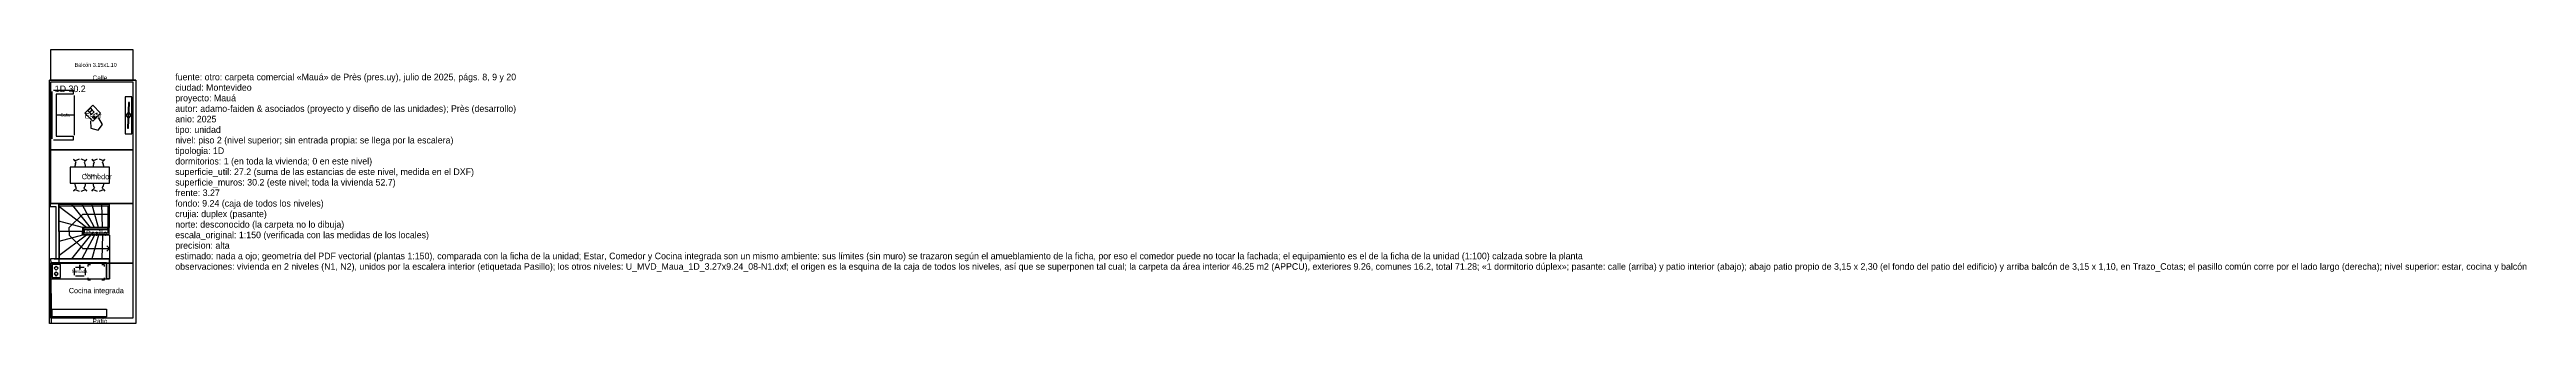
# Model space of a CAD drawing. Header units: metres. Extents: x 0 to 94, y 0 to 10.4.
import ezdxf

# ---------------------------------------------------------------- set-up
doc = ezdxf.new("R2010")
doc.units = ezdxf.units.M
for name, color, linetype in [('Trazo_Cotas', 9, 'Continuous'), ('Trazo_Datos', 7, 'Continuous'), ('Trazo_Equipamiento', 8, 'Continuous'), ('Trazo_Estancias', 3, 'Continuous'), ('Trazo_Fachada', 30, 'Continuous'), ('Trazo_Medianeras', 8, 'Continuous'), ('Trazo_Unidad', 7, 'Continuous'), ('Trazo_Ventanas', 5, 'Continuous')]:
    doc.layers.add(name, color=color, linetype=linetype)

msp = doc.modelspace()

# ---------------------------------------------------------------- linework, layer by layer
at = {"layer": 'Trazo_Cotas'}
msp.add_lwpolyline([(3.16, 9.24), (0.05, 9.24), (0.05, 10.41), (3.16, 10.41)], close=True, dxfattribs=at)
at = {"layer": 'Trazo_Equipamiento', "color": 8}
for p, q in [((0.07, 9.18), (3.13, 9.18)), ((1.4, 3.65), (0.35, 4.44)), ((1.25, 3.65), (0.35, 3.89)), ((1.26, 4.15), (0.75, 3.65)), ((1.55, 3.65), (0.83, 4.55)), ((1.7, 3.65), (1.23, 4.55)), ((1.86, 3.65), (1.61, 4.55)), ((2.01, 3.65), (1.99, 4.55)), ((2.28, 3.65), (2.28, 4.55)), ((1.25, 3.35), (0.35, 3.11)), ((1.4, 3.35), (0.35, 2.57)), ((0.75, 3.5), (0.75, 3.65)), ((0.75, 3.5), (0.75, 3.35)), ((0.75, 3.35), (1.26, 2.85)), ((1.55, 3.35), (0.83, 2.45)), ((1.7, 3.35), (1.23, 2.45)), ((1.86, 3.35), (1.61, 2.45)), ((2.01, 3.35), (1.99, 2.45)), ((2.28, 3.35), (2.28, 2.45)), ((0.05, 2.3), (0.06, 0)), ((0.05, 2.3), (2.16, 2.3)), ((0.95, 1.84), (0.95, 2.1)), ((0.99, 2.14), (1.14, 2.14)), ((1.14, 2.23), (1.14, 2.05)), ((1.16, 2.05), (1.16, 2.23)), ((1.16, 2.14), (1.31, 2.14)), ((1.35, 2.1), (1.35, 1.84)), ((1.31, 1.8), (0.99, 1.8)), ((2.07, 1.65), (1.99, 1.65)), ((2.07, 1.73), (2.07, 1.65))]:
    msp.add_line(p, q, dxfattribs=at)
at = {"layer": 'Trazo_Equipamiento', "color": 9}
for p, q in [((0.1, 7.01), (0.1, 8.81)), ((0.95, 7.16), (0.95, 8.66)), ((0.95, 7.91), (0.25, 7.91)), ((1.45, 8.08), (1.55, 8.18)), ((1.45, 8.08), (1.51, 8.01)), ((1.62, 8.11), (1.51, 8.01)), ((1.62, 8.11), (1.51, 8.01)), ((1.52, 8.01), (1.58, 7.94)), ((1.56, 8.18), (1.62, 8.11)), ((1.58, 7.94), (1.69, 8.04)), ((1.62, 8.11), (1.69, 8.03)), ((0.9, 6.96), (0.15, 6.96)), ((0.91, 6.24), (0.97, 6.18)), ((0.96, 6.18), (0.91, 6.23)), ((0.98, 6.06), (0.95, 5.93)), ((1.12, 6.24), (0.97, 6.18)), ((1.36, 6.18), (1.2, 6.24)), ((1.35, 6.18), (1.41, 6.24)), ((1.38, 5.93), (1.35, 6.06)), ((1.41, 6.23), (1.36, 6.18)), ((1.65, 6.18), (1.6, 6.23)), ((1.61, 6.24), (1.66, 6.18)), ((1.67, 6.06), (1.64, 5.93)), ((1.81, 6.24), (1.66, 6.18)), ((2.05, 6.18), (1.89, 6.24)), ((2.07, 5.93), (2.04, 6.06)), ((2.05, 6.18), (2.1, 6.24)), ((2.1, 6.23), (2.05, 6.18)), ((0.96, 5.09), (0.91, 5.04)), ((0.91, 5.03), (0.97, 5.09)), ((0.95, 5.33), (0.98, 5.21)), ((0.97, 5.09), (1.12, 5.03)), ((1.2, 5.03), (1.36, 5.09)), ((1.35, 5.21), (1.38, 5.33)), ((1.35, 5.09), (1.41, 5.03)), ((1.41, 5.04), (1.36, 5.09)), ((1.65, 5.09), (1.6, 5.04)), ((1.61, 5.03), (1.66, 5.09)), ((1.64, 5.33), (1.67, 5.21)), ((1.66, 5.09), (1.81, 5.03)), ((1.89, 5.03), (2.05, 5.09)), ((2.04, 5.21), (2.07, 5.33)), ((2.05, 5.09), (2.1, 5.03)), ((2.1, 5.04), (2.05, 5.09))]:
    msp.add_line(p, q, dxfattribs=at)
for points in [[(0.15, 8.86), (0.9, 8.86), (0.9, 8.71), (0.25, 8.71), (0.25, 7.11), (0.9, 7.11), (0.9, 6.96)], [(0.9, 8.71), (0.25, 8.71), (0.25, 7.11), (0.9, 7.11)], [(1.55, 7.7), (1.57, 7.42), (1.84, 7.34), (2.01, 7.56), (1.87, 7.8)], [(1.75, 7.98), (1.81, 7.99), (1.76, 7.97)], [(2.98, 8.01), (2.89, 7.91), (2.97, 7.81)], [(3.02, 7.81), (3.1, 7.91), (3.02, 8.01)], [(0.97, 6.06), (1.01, 6.12), (0.98, 6.15)], [(1.34, 6.15), (1.31, 6.12), (1.34, 6.06)], [(1.67, 6.06), (1.7, 6.12), (1.67, 6.15)], [(2.03, 6.15), (2, 6.12), (2.04, 6.06)], [(0.97, 5.21), (1.01, 5.15), (0.98, 5.11)], [(1.34, 5.11), (1.31, 5.15), (1.34, 5.21)], [(1.67, 5.21), (1.7, 5.15), (1.67, 5.11)], [(2.03, 5.11), (2, 5.15), (2.04, 5.21)]]:
    msp.add_lwpolyline(points, dxfattribs=at)
for points in [[(2.87, 8.61), (2.87, 7.21), (3.12, 7.21), (3.12, 8.61)], [(1.34, 7.99), (1.64, 7.69), (1.94, 7.99), (1.64, 8.29)], [(1.63, 7.84), (1.68, 7.79), (1.73, 7.84), (1.68, 7.89)], [(3, 7.42), (3.03, 8.4), (2.99, 8.4), (2.96, 7.42)], [(0.78, 5.94), (0.78, 5.33), (2.28, 5.33), (2.28, 5.94)], [(0.1, 0.25), (0.1, 0.54), (2.16, 0.54), (2.16, 0.25)]]:
    msp.add_lwpolyline(points, close=True, dxfattribs=at)
at = {"layer": 'Trazo_Equipamiento', "color": 8}
for points in [[(0.03, 4.56), (0.03, 4.44), (0.24, 4.44), (0.24, 2.45), (0.04, 2.45), (0.05, 2.3), (2.16, 2.3), (2.16, 1.69), (2.28, 1.69), (2.28, 2.45), (0.36, 2.45), (0.35, 4.56)], [(0.34, 4.52), (0.34, 4.47), (2.21, 4.47), (2.21, 3.43), (1.33, 3.43), (1.33, 3.57), (2.21, 3.57), (2.21, 3.62), (1.29, 3.62), (1.29, 3.38), (2.26, 3.38), (2.26, 4.52)], [(2.16, 1.69), (2.16, 2.3), (0.05, 2.3), (0.05, 1.69)], [(0.41, 1.74), (0.41, 2.24), (0.1, 2.24), (0.1, 1.74)], [(0.33, 2.1), (0.25, 2.17), (0.18, 2.1), (0.25, 2.02)], [(0.33, 1.88), (0.25, 1.95), (0.18, 1.88), (0.25, 1.8)], [(1.16, 2.45), (0.24, 2.45)]]:
    msp.add_lwpolyline(points, close=True, dxfattribs=at)
for points in [[(0.04, 4.56), (0.35, 4.56), (0.35, 4.53), (0.36, 2.45), (2.28, 2.45), (2.28, 1.69), (2.16, 1.69), (2.16, 2.3), (0.05, 2.3)], [(0.35, 3.5), (0.35, 4.55), (2.28, 4.55)], [(1.25, 4.15), (2.16, 4.15), (2.28, 4.15)], [(2.28, 3.65), (1.25, 3.65), (1.25, 3.5), (0.35, 3.5)], [(2.28, 3.35), (1.25, 3.35), (1.25, 3.5), (0.35, 3.5)], [(0.35, 3.5), (0.35, 2.45), (2.28, 2.45)], [(1.25, 2.85), (2.16, 2.85), (2.28, 2.85)], [(2.18, 2.75), (2.28, 2.85), (2.18, 2.95)], [(0.17, 2.45), (2.28, 2.45), (0.04, 2.45)], [(1.31, 2.45), (2.28, 2.45), (2.28, 1.69), (2.16, 1.69), (2.16, 2.3), (0.05, 2.3)], [(0.24, 2.45), (1.31, 2.45), (0.17, 2.45)], [(1.47, 2.16), (1.47, 2.24), (1.55, 2.24)], [(1.99, 2.24), (2.07, 2.24), (2.07, 2.16)], [(1.55, 1.65), (1.47, 1.65), (1.47, 1.73)]]:
    msp.add_lwpolyline(points, dxfattribs=at)
at = {"layer": 'Trazo_Estancias', "color": 2}
msp.add_lwpolyline([(3.16, 6.6), (0.05, 6.6), (0.05, 9.18), (3.16, 9.18)], close=True, dxfattribs=at)
at = {"layer": 'Trazo_Estancias', "color": 40}
msp.add_lwpolyline([(3.16, 4.56), (0.05, 4.56), (0.05, 6.6), (3.16, 6.6)], close=True, dxfattribs=at)
at = {"layer": 'Trazo_Estancias', "color": 8}
msp.add_lwpolyline([(3.16, 2.29), (0.36, 2.29), (0.36, 4.56), (3.16, 4.56)], close=True, dxfattribs=at)
at = {"layer": 'Trazo_Estancias', "color": 30}
msp.add_lwpolyline([(3.16, 0.2), (0.05, 0.2), (0.05, 2.29), (3.16, 2.29)], close=True, dxfattribs=at)
at = {"layer": 'Trazo_Fachada'}
for p, q in [((3.27, 9.24), (0, 9.24)), ((3.27, 0), (0, 0))]:
    msp.add_line(p, q, dxfattribs=at)
at = {"layer": 'Trazo_Medianeras'}
msp.add_line((0, 0), (0, 9.24), dxfattribs=at)
at = {"layer": 'Trazo_Unidad'}
msp.add_lwpolyline([(3.27, 0), (0, 0), (0, 9.24), (3.27, 9.24)], close=True, dxfattribs=at)
at = {"layer": 'Trazo_Ventanas'}
for p, q in [((3.16, 9.24), (0.05, 9.24)), ((3.16, 0), (0.05, 0))]:
    msp.add_line(p, q, dxfattribs=at)

# ---------------------------------------------------------------- texts
at = {"layer": 'Trazo_Cotas'}
msp.add_text('Balcón 3.15x1.10', height=0.15, dxfattribs=at).set_placement((0.95, 9.75))
at = {"layer": 'Trazo_Datos'}
for s, p in [('fuente: otro: carpeta comercial «Mauá» de Près (pres.uy), julio de 2025, págs. 8, 9 y 20', (4.77, 9.24)), ('ciudad: Montevideo', (4.77, 8.84)), ('proyecto: Mauá', (4.77, 8.44)), ('autor: adamo-faiden & asociados (proyecto y diseño de las unidades); Près (desarrollo)', (4.77, 8.04)), ('anio: 2025', (4.77, 7.64)), ('tipo: unidad', (4.77, 7.24)), ('tipologia: 1D', (4.77, 6.44)), ('nivel: piso 2 (nivel superior; sin entrada propia: se llega por la escalera)', (4.77, 6.84)), ('superficie_util: 27.2 (suma de las estancias de este nivel, medida en el DXF)', (4.77, 5.64)), ('dormitorios: 1 (en toda la vivienda; 0 en este nivel)', (4.77, 6.04)), ('frente: 3.27', (4.77, 4.84)), ('fondo: 9.24 (caja de todos los niveles)', (4.77, 4.44)), ('superficie_muros: 30.2 (este nivel; toda la vivienda 52.7)', (4.77, 5.24)), ('crujia: duplex (pasante)', (4.77, 4.04)), ('norte: desconocido (la carpeta no lo dibuja)', (4.77, 3.64)), ('escala_original: 1:150 (verificada con las medidas de los locales)', (4.77, 3.24)), ('precision: alta', (4.77, 2.84)), ('estimado: nada a ojo; geometría del PDF vectorial (plantas 1:150), comparada con la ficha de la unidad; Estar, Comedor y Cocina integrada son un mismo ambiente: sus límites (sin muro) se trazaron según el amueblamiento de la ficha, por eso el comedor puede no tocar la fachada; el equipamiento es el de la ficha de la unidad (1:100) calzada sobre la planta', (4.77, 2.44)), ('observaciones: vivienda en 2 niveles (N1, N2), unidos por la escalera interior (etiquetada Pasillo); los otros niveles: U_MVD_Maua_1D_3.27x9.24_08-N1.dxf; el origen es la esquina de la caja de todos los niveles, así que se superponen tal cual; la carpeta da área interior 46.25 m2 (APPCU), exteriores 9.26, comunes 16.2, total 71.28; «1 dormitorio dúplex»; pasante: calle (arriba) y patio interior (abajo); abajo patio propio de 3,15 x 2,30 (el fondo del patio del edificio) y arriba balcón de 3,15 x 1,10, en Trazo_Cotas; el pasillo común corre por el lado largo (derecha); nivel superior: estar, cocina y balcón', (4.77, 2.04))]:
    msp.add_text(s, height=0.25, dxfattribs=at).set_placement(p)
at = {"layer": 'Trazo_Equipamiento', "color": 8}
for s, p in [('Sofa', (0.42, 7.86)), ('Mesa 4', (1.33, 5.59)), ('Mesada', (0.85, 1.92))]:
    msp.add_text(s, height=0.12, dxfattribs=at).set_placement(p)
at = {"layer": 'Trazo_Estancias', "color": 2}
msp.add_text('Estar', height=0.2, dxfattribs=at).set_placement((1.33, 7.79))
at = {"layer": 'Trazo_Estancias', "color": 40}
msp.add_text('Comedor', height=0.2, dxfattribs=at).set_placement((1.22, 5.48))
at = {"layer": 'Trazo_Estancias', "color": 8}
msp.add_text('Pasillo', height=0.2, dxfattribs=at).set_placement((1.38, 3.33))
at = {"layer": 'Trazo_Estancias', "color": 30}
msp.add_text('Cocina integrada', height=0.2, dxfattribs=at).set_placement((0.73, 1.15))
at = {"layer": 'Trazo_Fachada'}
for s, p in [('Calle', (1.63, 9.24)), ('Patio', (1.63, 0))]:
    msp.add_text(s, height=0.18, dxfattribs=at).set_placement(p)
at = {"layer": 'Trazo_Unidad'}
msp.add_text('1D 30.2', height=0.25, dxfattribs=at).set_placement((0.2, 8.79))

doc.saveas('drawing.dxf')
